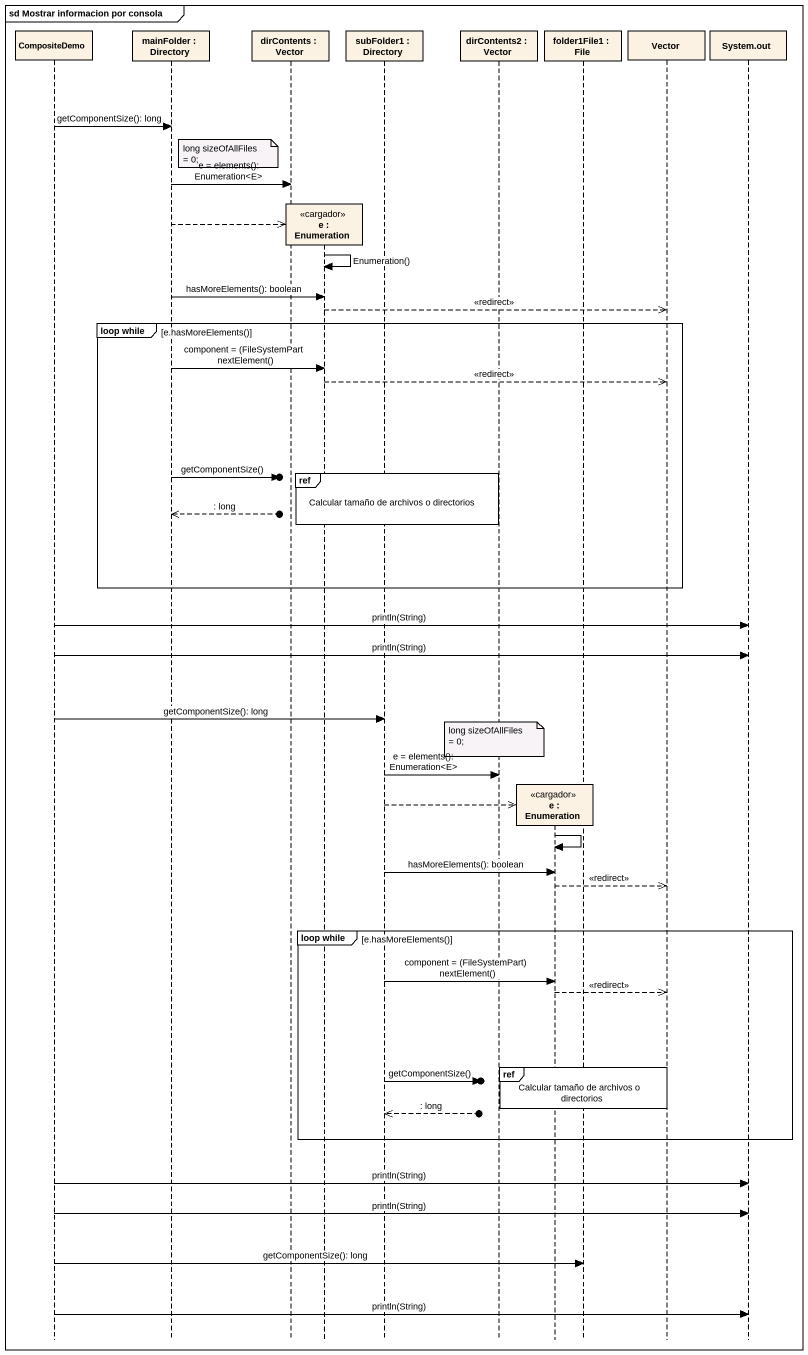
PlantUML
@startuml
mainframe sd Mostrar informacion por consola
hide footbox
participant CompositeDemo
participant "mainFolder : Directory" as mainFolder
participant "dirContents : Vector" as dirContents
participant "e : Enumeration" as e <<cargador>>
participant "subFolder1 : Directory" as subFolder1
participant "dirContents2 : Vector" as dirContents2
participant "e : Enumeration" as e_2 <<cargador>>
participant "folder1File1 : File" as folder1File1
participant Vector
participant "System.out" as System_out

CompositeDemo -> mainFolder : getComponentSize(): long
note right of mainFolder : long sizeOfAllFiles = 0;
mainFolder -> dirContents : e = elements(): Enumeration<E>
mainFolder -->> e **
e -> e : Enumeration()
mainFolder -> e : hasMoreElements(): boolean
e -->> Vector : <<redirect>>
group loop while [e.hasMoreElements()]
  mainFolder -> e : component = (FileSystemPart nextElement()
  e -->> Vector : <<redirect>>
  ref over e, subFolder1, dirContents2 : Calcular tamaño de archivos o directorios
  mainFolder ->o] : getComponentSize()
  mainFolder <<--o] : : long
end
CompositeDemo -> System_out : println(String)
CompositeDemo -> System_out : println(String)
CompositeDemo -> subFolder1 : getComponentSize(): long
note over dirContents2 : long sizeOfAllFiles = 0;
subFolder1 -> dirContents2 : e = elements(): Enumeration<E>
subFolder1 -->> e_2 **
e_2 -> e_2
subFolder1 -> e_2 : hasMoreElements(): boolean
e_2 -->> Vector : <<redirect>>
group loop while [e.hasMoreElements()]
  subFolder1 -> e_2 : component = (FileSystemPart) nextElement()
  e_2 -->> Vector : <<redirect>>
  ref over e_2, folder1File1, Vector : Calcular tamaño de archivos o directorios
  subFolder1 ->o] : getComponentSize()
  subFolder1 <<--o] : : long
end
CompositeDemo -> System_out : println(String)
CompositeDemo -> System_out : println(String)
CompositeDemo -> folder1File1 : getComponentSize(): long
CompositeDemo -> System_out : println(String)
@enduml
